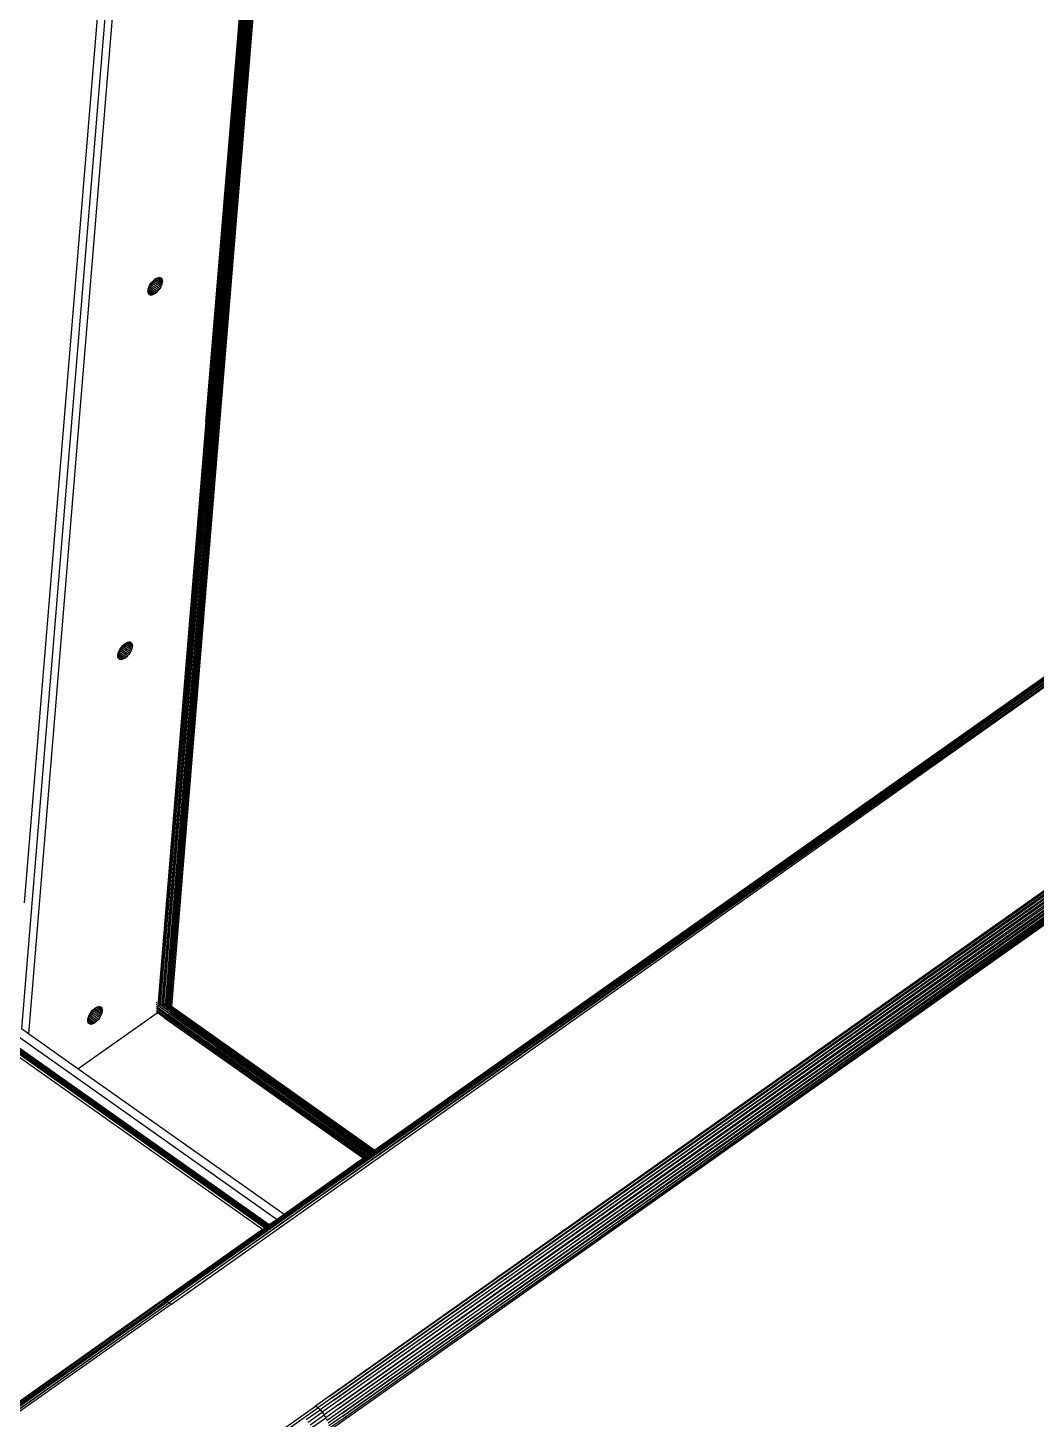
# Model space of a CAD drawing. Header units: inches. Extents: x 12 to 4609, y 5 to 3256.
# Drawn here: x 3515.7 to 3722.6, y 2143.1 to 2428.6 of the extents above; entities that cross this region are included whole.
import ezdxf

# ---------------------------------------------------------------- set-up
doc = ezdxf.new("R2010")
doc.units = ezdxf.units.IN
doc.header["$MEASUREMENT"] = 0

msp = doc.modelspace()

# ---------------------------------------------------------------- linework, layer by layer
for p, q in [((3545.1, 2595.72), (3514.4, 2223.17)), ((3515.04, 2249.07), (3543.68, 2596.72)), ((3546.51, 2594.72), (3515.82, 2222.17)), ((3542.62, 2228.02), (3571.39, 2577.13)), ((3571.47, 2577.08), (3542.62, 2228.02)), ((3542.62, 2228.02), (3571.63, 2576.97)), ((3542.92, 2228.12), (3571.67, 2576.94)), ((3542.92, 2228.12), (3571.74, 2576.89)), ((3543.25, 2228.19), (3571.78, 2576.85)), ((3572.03, 2576.68), (3543.25, 2228.19)), ((3543.25, 2228.19), (3572.24, 2576.53)), ((3543.59, 2228.21), (3572.29, 2576.5)), ((3543.59, 2228.21), (3572.35, 2576.46)), ((3543.94, 2228.2), (3572.39, 2576.42)), ((3572.66, 2576.23), (3543.94, 2228.2)), ((3544.28, 2228.14), (3572.71, 2576.2)), ((3572.95, 2576.03), (3544.28, 2228.14)), ((3544.28, 2228.14), (3572.98, 2576.01)), ((3573.17, 2575.87), (3544.28, 2228.14)), ((3573.22, 2575.84), (3544.61, 2228.05)), ((3544.61, 2228.05), (3573.26, 2575.81)), ((3544.91, 2227.92), (3573.31, 2575.78)), ((3573.56, 2575.6), (3544.91, 2227.92)), ((3573.62, 2575.56), (3544.91, 2227.92)), ((3573.82, 2575.41), (3545.18, 2227.76)), ((3552.23, 2347.69), (3571.34, 2577.17)), ((3564.55, 2497.29), (3552.23, 2347.69)), ((3224.56, 2423.83), (3565.18, 2182.91)), ((3565.23, 2182.94), (3224.56, 2423.83)), ((3563.88, 2181.99), (3224, 2422.32)), ((3564.33, 2182.3), (3224.18, 2422.86)), ((3564.72, 2182.58), (3224.34, 2423.28)), ((3224.36, 2423.33), (3564.72, 2182.58)), ((3564.79, 2182.63), (3224.44, 2423.53)), ((3564.82, 2182.65), (3224.44, 2423.53)), ((3564.85, 2182.67), (3224.44, 2423.53)), ((3564.99, 2182.78), (3224.48, 2423.63)), ((3224.55, 2423.72), (3565.03, 2182.8)), ((3565.09, 2182.84), (3224.55, 2423.72)), ((3224.94, 2422.78), (3564.46, 2182.4)), ((3543.34, 2167.33), (3863.5, 2393.41)), ((3543.34, 2167.33), (3863.18, 2393.32)), ((3862.7, 2393.13), (3543.34, 2167.33)), ((3864.37, 2393.61), (3543.74, 2167.33)), ((3864.25, 2393.6), (3543.74, 2167.33)), ((3543.74, 2167.33), (3864.11, 2393.58)), ((3543.74, 2167.33), (3863.5, 2393.41)), ((3864.37, 2393.61), (3544.19, 2167.22)), ((3544.67, 2167.01), (3866.27, 2393.77)), ((3545.16, 2166.71), (3866.27, 2393.77)), ((3925.42, 2393.77), (3577.56, 2147.79)), ((3577.56, 2147.79), (3925.78, 2393.48)), ((3578.03, 2147.42), (3925.78, 2393.48)), ((3925.91, 2393.38), (3578.03, 2147.42)), ((3578.03, 2147.42), (3926.35, 2392.97)), ((3578.48, 2146.99), (3926.35, 2392.97)), ((3578.48, 2146.99), (3926.37, 2392.95)), ((3926.79, 2392.46), (3578.48, 2146.99)), ((3926.79, 2392.46), (3578.91, 2146.5)), ((3862.7, 2393.13), (3586.9, 2198.26)), ((3586.9, 2198.26), (3861.77, 2392.62)), ((3544.19, 2167.22), (3860.61, 2390.45)), ((3544.67, 2167.01), (3860.61, 2390.42)), ((3927.18, 2391.95), (3578.91, 2146.5)), ((3927.18, 2391.95), (3579.3, 2145.96)), ((3927.19, 2391.93), (3579.3, 2145.96)), ((3579.3, 2145.96), (3927.53, 2391.39)), ((3579.65, 2145.4), (3927.53, 2391.39)), ((3579.65, 2145.4), (3927.61, 2391.24)), ((3927.82, 2390.82), (3579.65, 2145.4)), ((3927.82, 2390.82), (3579.93, 2144.83)), ((3928.02, 2390.33), (3579.93, 2144.83)), ((3928.05, 2390.23), (3579.93, 2144.83)), ((3928.05, 2390.23), (3580.15, 2144.26)), ((3580.15, 2144.26), (3928.19, 2389.78)), ((3580.15, 2144.26), (3928.2, 2389.71)), ((3580.3, 2143.71), (3928.2, 2389.71)), ((3928.28, 2388.73), (3577.55, 2140.73)), ((3928.27, 2389.32), (3580.3, 2143.71)), ((3928.27, 2389.2), (3580.3, 2143.71)), ((3928.27, 2389.2), (3580.38, 2143.19)), ((3928.29, 2388.84), (3580.38, 2143.19)), ((3928.28, 2388.73), (3580.38, 2143.19)), ((3847.03, 2382.23), (3586.9, 2198.26)), ((3540.43, 2375.09), (3540.54, 2375.39)), ((3540.43, 2375.09), (3540.67, 2375.27)), ((3540.54, 2375.39), (3540.69, 2375.7)), ((3540.54, 2375.39), (3540.67, 2375.27)), ((3540.67, 2375.27), (3540.92, 2375.52)), ((3540.67, 2375.27), (3542.08, 2374.27)), ((3540.69, 2375.7), (3540.87, 2376.02)), ((3540.69, 2375.7), (3540.92, 2375.52)), ((3540.87, 2376.02), (3541.08, 2376.31)), ((3540.87, 2376.02), (3541.15, 2375.79)), ((3540.92, 2375.52), (3541.15, 2375.79)), ((3540.92, 2375.52), (3542.33, 2374.52)), ((3541.08, 2376.31), (3541.32, 2376.59)), ((3541.08, 2376.31), (3541.36, 2376.09)), ((3541.15, 2375.79), (3541.36, 2376.09)), ((3541.15, 2375.79), (3542.57, 2374.79)), ((3541.32, 2376.59), (3541.57, 2376.83)), ((3541.32, 2376.59), (3541.55, 2376.4)), ((3541.36, 2376.09), (3541.55, 2376.4)), ((3541.36, 2376.09), (3542.78, 2375.09)), ((3541.55, 2376.4), (3541.7, 2376.72)), ((3541.55, 2376.4), (3542.96, 2375.4)), ((3541.57, 2376.83), (3541.8, 2377.02)), ((3541.57, 2376.83), (3541.7, 2376.72)), ((3541.7, 2376.72), (3541.8, 2377.02)), ((3541.7, 2376.72), (3543.11, 2375.72)), ((3541.8, 2377.02), (3541.82, 2377.04)), ((3541.8, 2377.02), (3543.22, 2376.03)), ((3541.82, 2377.04), (3542.08, 2377.2)), ((3542.08, 2377.2), (3542.33, 2377.31)), ((3542.08, 2377.2), (3543.29, 2376.33)), ((3542.33, 2377.31), (3542.57, 2377.36)), ((3542.33, 2377.31), (3543.31, 2376.6)), ((3542.57, 2377.36), (3542.78, 2377.37)), ((3542.57, 2377.36), (3543.29, 2376.84)), ((3542.78, 2377.37), (3542.96, 2377.31)), ((3542.78, 2377.37), (3543.22, 2377.05)), ((3542.96, 2375.4), (3542.78, 2375.09)), ((3542.96, 2377.31), (3543.11, 2377.2)), ((3543.11, 2375.72), (3542.96, 2375.4)), ((3543.11, 2377.2), (3543.22, 2377.05)), ((3543.22, 2376.03), (3543.11, 2375.72)), ((3543.22, 2377.05), (3543.29, 2376.84)), ((3543.29, 2376.33), (3543.22, 2376.03)), ((3543.29, 2376.84), (3543.31, 2376.6)), ((3543.31, 2376.6), (3543.29, 2376.33)), ((3540.34, 2374.5), (3540.36, 2374.78)), ((3540.36, 2374.26), (3540.34, 2374.5)), ((3540.34, 2374.5), (3541.32, 2373.8)), ((3540.36, 2374.78), (3540.42, 2375.06)), ((3540.36, 2374.78), (3541.57, 2373.91)), ((3540.43, 2374.06), (3540.36, 2374.26)), ((3540.36, 2374.26), (3541.08, 2373.74)), ((3540.42, 2375.06), (3540.43, 2375.09)), ((3540.42, 2375.06), (3541.82, 2374.07)), ((3540.54, 2373.9), (3540.43, 2374.06)), ((3540.43, 2374.06), (3540.87, 2373.74)), ((3540.69, 2373.79), (3540.54, 2373.9)), ((3540.87, 2373.74), (3540.69, 2373.79)), ((3541.08, 2373.74), (3540.87, 2373.74)), ((3541.32, 2373.8), (3541.08, 2373.74)), ((3541.57, 2373.91), (3541.32, 2373.8)), ((3541.82, 2374.07), (3541.57, 2373.91)), ((3542.08, 2374.27), (3541.82, 2374.07)), ((3542.33, 2374.52), (3542.08, 2374.27)), ((3542.57, 2374.79), (3542.33, 2374.52)), ((3542.78, 2375.09), (3542.57, 2374.79)), ((3552.23, 2347.69), (3542.36, 2227.89)), ((3552.23, 2347.69), (3542.62, 2228.02)), ((3534.52, 2300.9), (3534.71, 2301.22)), ((3534.71, 2301.22), (3534.92, 2301.51)), ((3534.71, 2301.22), (3534.99, 2300.99)), ((3534.92, 2301.51), (3535.15, 2301.79)), ((3534.92, 2301.51), (3535.2, 2301.29)), ((3534.99, 2300.99), (3535.2, 2301.29)), ((3535.15, 2301.79), (3535.4, 2302.03)), ((3535.15, 2301.79), (3535.38, 2301.6)), ((3535.2, 2301.29), (3535.38, 2301.6)), ((3535.2, 2301.29), (3535.79, 2300.88)), ((3535.38, 2301.6), (3535.53, 2301.92)), ((3535.38, 2301.6), (3535.77, 2301.33)), ((3535.4, 2302.03), (3535.64, 2302.22)), ((3535.4, 2302.03), (3535.53, 2301.92)), ((3535.53, 2301.92), (3535.64, 2302.22)), ((3535.53, 2301.92), (3535.75, 2301.77)), ((3535.64, 2302.22), (3535.66, 2302.24)), ((3535.64, 2302.22), (3535.73, 2302.16)), ((3535.66, 2302.24), (3535.72, 2302.28)), ((3535.72, 2302.28), (3535.92, 2302.4)), ((3535.72, 2302.28), (3535.73, 2302.16)), ((3535.73, 2302.16), (3535.75, 2301.77)), ((3535.73, 2302.16), (3537.06, 2301.23)), ((3535.75, 2301.77), (3536.95, 2300.92)), ((3535.77, 2301.33), (3535.79, 2300.88)), ((3535.77, 2301.33), (3536.8, 2300.6)), ((3535.92, 2302.4), (3536.17, 2302.51)), ((3535.92, 2302.4), (3537.12, 2301.53)), ((3536.17, 2302.51), (3536.4, 2302.56)), ((3536.17, 2302.51), (3537.15, 2301.8)), ((3536.4, 2302.56), (3536.61, 2302.57)), ((3536.4, 2302.56), (3537.12, 2302.05)), ((3536.61, 2302.57), (3536.8, 2302.51)), ((3536.61, 2302.57), (3537.06, 2302.25)), ((3536.8, 2302.51), (3536.95, 2302.41)), ((3536.95, 2302.41), (3537.06, 2302.25)), ((3537.06, 2301.23), (3536.95, 2300.92)), ((3537.06, 2302.25), (3537.12, 2302.05)), ((3537.12, 2301.53), (3537.06, 2301.23)), ((3537.12, 2302.05), (3537.15, 2301.8)), ((3537.15, 2301.8), (3537.12, 2301.53)), ((3534.18, 2299.7), (3534.2, 2299.98)), ((3534.2, 2299.46), (3534.18, 2299.7)), ((3534.18, 2299.7), (3535.15, 2299)), ((3534.2, 2299.98), (3534.26, 2300.26)), ((3534.2, 2299.98), (3535.4, 2299.11)), ((3534.27, 2299.26), (3534.2, 2299.46)), ((3534.2, 2299.46), (3534.92, 2298.94)), ((3534.26, 2300.26), (3534.27, 2300.29)), ((3534.26, 2300.26), (3535.66, 2299.27)), ((3534.27, 2300.29), (3534.37, 2300.59)), ((3534.27, 2300.29), (3534.5, 2300.47)), ((3534.37, 2299.1), (3534.27, 2299.26)), ((3534.27, 2299.26), (3534.71, 2298.94)), ((3534.37, 2300.59), (3534.52, 2300.9)), ((3534.37, 2300.59), (3534.5, 2300.47)), ((3534.52, 2298.99), (3534.37, 2299.1)), ((3534.5, 2300.47), (3534.75, 2300.72)), ((3534.5, 2300.47), (3535.85, 2299.52)), ((3534.52, 2300.9), (3534.75, 2300.72)), ((3534.71, 2298.94), (3534.52, 2298.99)), ((3534.92, 2298.94), (3534.71, 2298.94)), ((3534.75, 2300.72), (3534.99, 2300.99)), ((3534.75, 2300.72), (3535.83, 2299.96)), ((3535.15, 2299), (3534.92, 2298.94)), ((3534.99, 2300.99), (3535.81, 2300.41)), ((3535.4, 2299.11), (3535.15, 2299)), ((3535.66, 2299.27), (3535.4, 2299.11)), ((3535.86, 2299.43), (3535.66, 2299.27)), ((3535.79, 2300.88), (3536.61, 2300.29)), ((3535.81, 2300.41), (3535.83, 2299.96)), ((3535.81, 2300.41), (3536.4, 2299.99)), ((3535.83, 2299.96), (3536.17, 2299.72)), ((3535.85, 2299.52), (3535.86, 2299.43)), ((3535.85, 2299.52), (3535.92, 2299.47)), ((3535.92, 2299.47), (3535.86, 2299.43)), ((3536.17, 2299.72), (3535.92, 2299.47)), ((3536.4, 2299.99), (3536.17, 2299.72)), ((3536.61, 2300.29), (3536.4, 2299.99)), ((3536.8, 2300.6), (3536.61, 2300.29)), ((3536.95, 2300.92), (3536.8, 2300.6)), ((3528.76, 2226.72), (3528.99, 2226.99)), ((3528.99, 2226.99), (3529.24, 2227.23)), ((3528.99, 2226.99), (3529.22, 2226.8)), ((3529.04, 2226.49), (3529.22, 2226.8)), ((3529.22, 2226.8), (3529.37, 2227.12)), ((3529.22, 2226.8), (3530.64, 2225.8)), ((3529.24, 2227.23), (3529.47, 2227.42)), ((3529.24, 2227.23), (3529.37, 2227.12)), ((3529.37, 2227.12), (3529.47, 2227.42)), ((3529.37, 2227.12), (3530.78, 2226.12)), ((3529.47, 2227.42), (3529.5, 2227.44)), ((3529.47, 2227.42), (3530.89, 2226.43)), ((3529.5, 2227.44), (3529.76, 2227.6)), ((3529.76, 2227.6), (3530.01, 2227.71)), ((3529.76, 2227.6), (3530.96, 2226.73)), ((3530.01, 2227.71), (3530.24, 2227.77)), ((3530.01, 2227.71), (3530.98, 2227)), ((3530.24, 2227.77), (3530.45, 2227.77)), ((3530.24, 2227.77), (3530.96, 2227.25)), ((3530.45, 2227.77), (3530.64, 2227.71)), ((3530.45, 2227.77), (3530.89, 2227.45)), ((3530.64, 2227.71), (3530.78, 2227.61)), ((3530.78, 2227.61), (3530.89, 2227.45)), ((3530.89, 2227.45), (3530.96, 2227.25)), ((3530.96, 2227.25), (3530.98, 2227)), ((3530.98, 2227), (3530.96, 2226.73)), ((3542.1, 2228.58), (3542, 2228.65)), ((3542.12, 2228.16), (3542.05, 2228.21)), ((3542.13, 2228.04), (3542.06, 2228.1)), ((3542.15, 2227.73), (3542.1, 2227.77)), ((3542.18, 2227.32), (3542.14, 2227.35)), ((3542.21, 2226.92), (3542.19, 2226.94)), ((3542.24, 2228.86), (3542.21, 2228.88)), ((3542.24, 2228.47), (3542.22, 2228.49)), ((3542.23, 2226.56), (3542.27, 2226.88)), ((3542.27, 2226.88), (3542.3, 2227.23)), ((3584.83, 2196.79), (3542.27, 2226.88)), ((3542.3, 2227.23), (3542.33, 2227.61)), ((3544.23, 2225.87), (3542.3, 2227.23)), ((3542.33, 2227.61), (3542.36, 2227.89)), ((3542.33, 2227.61), (3544.49, 2226.08)), ((3542.45, 2227.93), (3542.36, 2227.89)), ((3542.62, 2228.02), (3542.45, 2227.93)), ((3554.47, 2219.43), (3542.45, 2227.93)), ((3542.8, 2228.08), (3542.62, 2228.02)), ((3542.92, 2228.12), (3542.8, 2228.08)), ((3544.92, 2226.58), (3542.8, 2228.08)), ((3543.21, 2228.18), (3542.92, 2228.12)), ((3543.25, 2228.19), (3543.21, 2228.18)), ((3544.95, 2226.94), (3543.21, 2228.18)), ((3543.35, 2228.19), (3543.25, 2228.19)), ((3543.59, 2228.21), (3543.35, 2228.19)), ((3544.04, 2227.71), (3543.35, 2228.19)), ((3543.68, 2228.21), (3543.59, 2228.21)), ((3545.06, 2227.23), (3543.68, 2228.21)), ((3543.94, 2228.2), (3543.68, 2228.21)), ((3544.22, 2228.15), (3543.94, 2228.2)), ((3545.14, 2227.5), (3544.22, 2228.15)), ((3544.28, 2228.14), (3544.22, 2228.15)), ((3544.61, 2228.05), (3544.28, 2228.14)), ((3544.91, 2227.92), (3544.61, 2228.05)), ((3545.18, 2227.76), (3544.91, 2227.92)), ((3544.95, 2226.94), (3586.21, 2197.77)), ((3586.18, 2197.74), (3544.95, 2226.94)), ((3545.06, 2227.23), (3586.47, 2197.95)), ((3586.43, 2197.93), (3545.06, 2227.23)), ((3586.7, 2198.12), (3545.14, 2227.5)), ((3545.14, 2227.5), (3586.67, 2198.09)), ((3545.18, 2227.76), (3586.9, 2198.26)), ((3586.88, 2198.24), (3545.18, 2227.76)), ((3525.99, 2214.97), (3542.24, 2226.46)), ((3528.01, 2224.9), (3528.04, 2225.18)), ((3528.04, 2224.66), (3528.01, 2224.9)), ((3528.01, 2224.9), (3528.99, 2224.2)), ((3528.04, 2225.18), (3528.05, 2225.23)), ((3528.04, 2225.18), (3529.24, 2224.31)), ((3528.1, 2224.46), (3528.04, 2224.66)), ((3528.04, 2224.66), (3528.76, 2224.14)), ((3528.05, 2225.23), (3528.1, 2225.46)), ((3528.05, 2225.23), (3528.79, 2224.97)), ((3528.1, 2225.46), (3528.11, 2225.49)), ((3528.1, 2225.46), (3528.79, 2224.97)), ((3528.21, 2224.3), (3528.1, 2224.46)), ((3528.1, 2224.46), (3528.54, 2224.14)), ((3528.11, 2225.49), (3528.21, 2225.79)), ((3528.11, 2225.49), (3528.34, 2225.67)), ((3528.21, 2225.79), (3528.36, 2226.1)), ((3528.21, 2225.79), (3528.34, 2225.67)), ((3528.36, 2224.2), (3528.21, 2224.3)), ((3528.34, 2225.67), (3528.59, 2225.92)), ((3528.34, 2225.67), (3529.76, 2224.67)), ((3528.36, 2226.1), (3528.54, 2226.42)), ((3528.36, 2226.1), (3528.59, 2225.92)), ((3528.54, 2224.14), (3528.36, 2224.2)), ((3528.54, 2226.42), (3528.76, 2226.72)), ((3528.54, 2226.42), (3528.83, 2226.19)), ((3528.76, 2224.14), (3528.54, 2224.14)), ((3528.59, 2225.92), (3528.83, 2226.19)), ((3528.59, 2225.92), (3530.01, 2224.92)), ((3528.76, 2226.72), (3529.04, 2226.49)), ((3528.99, 2224.2), (3528.76, 2224.14)), ((3528.79, 2224.97), (3529.5, 2224.47)), ((3528.83, 2226.19), (3529.04, 2226.49)), ((3528.83, 2226.19), (3530.24, 2225.19)), ((3529.24, 2224.31), (3528.99, 2224.2)), ((3529.04, 2226.49), (3530.45, 2225.49)), ((3529.5, 2224.47), (3529.24, 2224.31)), ((3529.76, 2224.67), (3529.5, 2224.47)), ((3530.01, 2224.92), (3529.76, 2224.67)), ((3530.24, 2225.19), (3530.01, 2224.92)), ((3530.45, 2225.49), (3530.24, 2225.19)), ((3530.64, 2225.8), (3530.45, 2225.49)), ((3530.78, 2226.12), (3530.64, 2225.8)), ((3530.89, 2226.43), (3530.78, 2226.12)), ((3530.96, 2226.73), (3530.89, 2226.43)), ((3537.33, 2225.65), (3537.33, 2225.62)), ((3543.77, 2225.47), (3542.23, 2226.56)), ((3542.24, 2226.46), (3542.23, 2226.56)), ((3584.58, 2196.62), (3543.77, 2225.47)), ((3543.77, 2225.47), (3584.6, 2196.63)), ((3585.09, 2196.98), (3544.23, 2225.87)), ((3544.23, 2225.87), (3585.06, 2196.95)), ((3544.49, 2226.08), (3585.37, 2197.17)), ((3585.34, 2197.15), (3544.49, 2226.08)), ((3585.94, 2197.58), (3544.92, 2226.58)), ((3544.92, 2226.58), (3585.9, 2197.55)), ((3511.72, 2223.07), (3566.85, 2184.08)), ((3515.82, 2222.17), (3514.4, 2223.17)), ((3525.99, 2214.97), (3515.82, 2222.17)), ((3565.25, 2182.96), (3511.72, 2220.82)), ((3554.47, 2219.43), (3585.66, 2197.38)), ((3585.62, 2197.35), (3554.47, 2219.43)), ((3568.26, 2185.08), (3525.99, 2214.97)), ((3586.88, 2198.24), (3586.7, 2198.12)), ((3586.9, 2198.26), (3586.88, 2198.24)), ((3584.58, 2196.62), (3574.93, 2189.81)), ((3584.6, 2196.63), (3584.58, 2196.62)), ((3584.83, 2196.79), (3584.6, 2196.63)), ((3585.06, 2196.95), (3584.83, 2196.79)), ((3585.09, 2196.98), (3585.06, 2196.95)), ((3585.34, 2197.15), (3585.09, 2196.98)), ((3585.37, 2197.17), (3585.34, 2197.15)), ((3585.62, 2197.35), (3585.37, 2197.17)), ((3585.66, 2197.38), (3585.62, 2197.35)), ((3585.9, 2197.55), (3585.66, 2197.38)), ((3585.94, 2197.58), (3585.9, 2197.55)), ((3586.18, 2197.74), (3585.94, 2197.58)), ((3586.21, 2197.77), (3586.18, 2197.74)), ((3586.43, 2197.93), (3586.21, 2197.77)), ((3586.47, 2197.95), (3586.43, 2197.93)), ((3586.67, 2198.09), (3586.47, 2197.95)), ((3586.7, 2198.12), (3586.67, 2198.09)), ((3574.93, 2189.81), (3568.26, 2185.08)), ((3566.85, 2184.08), (3565.25, 2182.96)), ((3568.26, 2185.08), (3566.85, 2184.08)), ((3563.88, 2181.99), (3542.99, 2167.23)), ((3564.33, 2182.3), (3563.88, 2181.99)), ((3564.46, 2182.4), (3564.33, 2182.3)), ((3564.46, 2182.4), (3564.72, 2182.58)), ((3564.79, 2182.63), (3564.72, 2182.58)), ((3564.82, 2182.65), (3564.79, 2182.63)), ((3564.85, 2182.67), (3564.82, 2182.65)), ((3564.99, 2182.78), (3564.85, 2182.67)), ((3565.03, 2182.8), (3564.99, 2182.78)), ((3565.09, 2182.84), (3565.03, 2182.8)), ((3565.18, 2182.91), (3565.09, 2182.84)), ((3565.23, 2182.94), (3565.18, 2182.91)), ((3565.25, 2182.96), (3565.23, 2182.94)), ((3223.99, 1941.41), (3543.86, 2167.3)), ((3223.99, 1941.35), (3543.86, 2167.3)), ((3223.99, 1941.68), (3543.07, 2167.25)), ((3542.87, 2167.16), (3223.99, 1941.68)), ((3223.99, 1940.31), (3544.71, 2166.98)), ((3224, 1941.1), (3543.86, 2167.3)), ((3224, 1940.69), (3544.28, 2167.18)), ((3544.28, 2167.18), (3224, 1940.87)), ((3224, 1941.1), (3544.28, 2167.18)), ((3224, 1940.93), (3544.28, 2167.18)), ((3224, 1940.69), (3544.71, 2166.98)), ((3224.04, 1939.67), (3544.71, 2166.98)), ((3309.01, 2001.68), (3543.07, 2167.25)), ((3543.49, 2167.34), (3480.44, 2122.79)), ((3542.87, 2167.16), (3542.94, 2167.19)), ((3542.94, 2167.19), (3542.99, 2167.23)), ((3542.99, 2167.23), (3543.07, 2167.25)), ((3543.07, 2167.25), (3543.12, 2167.27)), ((3543.12, 2167.27), (3543.16, 2167.29)), ((3543.26, 2167.31), (3543.34, 2167.33)), ((3543.34, 2167.33), (3543.41, 2167.33)), ((3543.49, 2167.34), (3543.64, 2167.33)), ((3543.64, 2167.33), (3543.74, 2167.33)), ((3543.74, 2167.33), (3543.8, 2167.31)), ((3543.86, 2167.3), (3544.19, 2167.22)), ((3544.19, 2167.22), (3544.23, 2167.2)), ((3544.28, 2167.18), (3544.67, 2167.01)), ((3544.67, 2167.01), (3544.71, 2166.98)), ((3544.71, 2166.98), (3545.16, 2166.71)), ((3545.16, 2166.71), (3224.04, 1939.67)), ((3577.56, 2147.79), (3574.73, 2145.79)), ((3578.03, 2147.42), (3575.2, 2145.42)), ((3578.48, 2146.99), (3575.65, 2144.99)), ((3571.9, 2143.79), (3574.73, 2145.79)), ((3572.37, 2143.42), (3575.2, 2145.42)), ((3572.82, 2142.99), (3575.65, 2144.99)), ((3573.25, 2142.5), (3576.08, 2144.5)), ((3575.2, 2145.42), (3574.73, 2145.79)), ((3575.65, 2144.99), (3575.2, 2145.42)), ((3575.65, 2144.99), (3576.08, 2144.5)), ((3578.91, 2146.5), (3576.08, 2144.5)), ((3576.08, 2144.5), (3576.47, 2143.96)), ((3579.3, 2145.96), (3576.47, 2143.96)), ((3579.65, 2145.4), (3576.82, 2143.4)), ((3579.93, 2144.83), (3577.1, 2142.83)), ((3580.15, 2144.26), (3577.33, 2142.26)), ((3224.05, 1897.82), (3571.9, 2143.79)), ((3224.15, 1897.74), (3571.9, 2143.79)), ((3224.15, 1897.74), (3572.37, 2143.42)), ((3224.62, 1897.35), (3572.37, 2143.42)), ((3573.64, 2141.96), (3576.47, 2143.96)), ((3573.99, 2141.4), (3576.82, 2143.4)), ((3576.82, 2143.4), (3576.47, 2143.96)), ((3577.1, 2142.83), (3576.82, 2143.4)), ((3580.3, 2143.71), (3577.48, 2141.71)), ((3580.38, 2143.19), (3577.55, 2141.19))]:
    msp.add_line(p, q)

doc.saveas('drawing.dxf')
